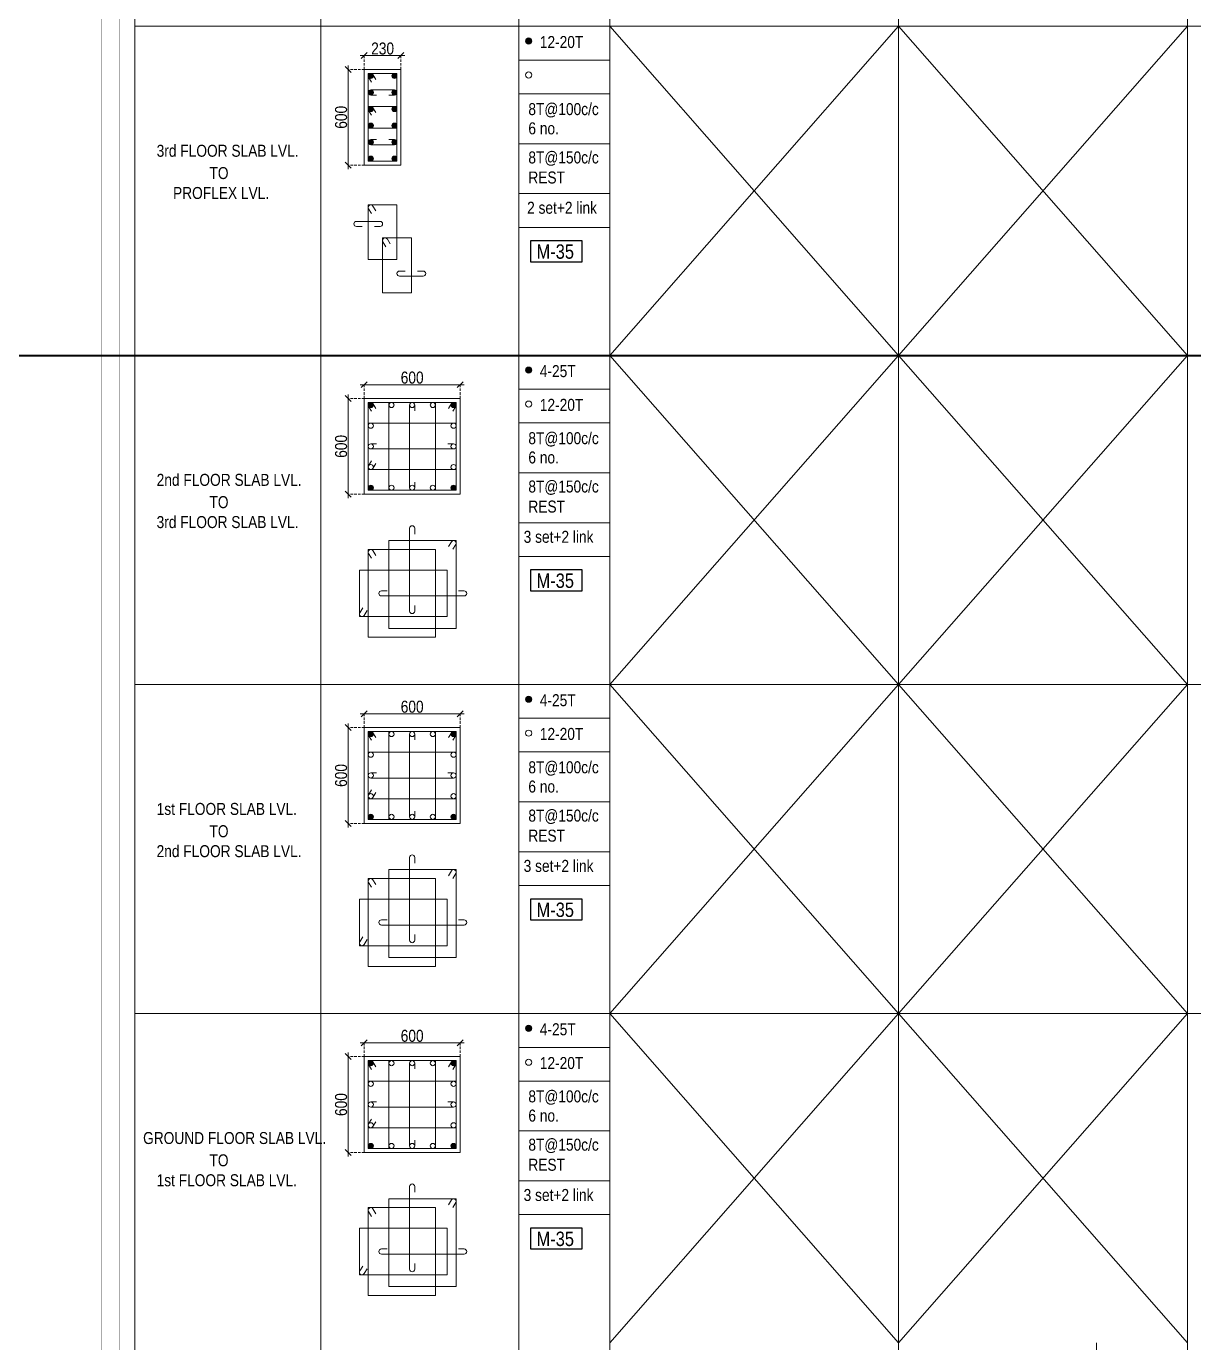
# Model space of a CAD drawing. Header units: millimetres. Extents: x 1112055 to 3390982, y -148532 to 766891.
# Drawn here: x 2683720 to 2712950, y 608223 to 641182 of the extents above; entities that cross this region are included whole.
import ezdxf
from ezdxf.enums import TextEntityAlignment as Align

# ---------------------------------------------------------------- set-up
doc = ezdxf.new("R2010")
doc.units = ezdxf.units.MM
doc.header["$PDMODE"] = 35
doc.header["$PDSIZE"] = -25
doc.linetypes.add('DASHED2', pattern=[0.375, 0.25, -0.125])
doc.linetypes.add('Hidden', pattern=[9.525, 6.35, -3.175])
for name, color, linetype, lineweight in [('B COL. SIZE DIM', 220, 'Continuous', 25), ('B COLSCH', 204, 'Continuous', 20), ('B COLUMN', 1, 'Hidden', 9), ('B STEEL', 34, 'Continuous', 15), ('B TITLE BLOCK', 250, 'Continuous', 0)]:
    doc.layers.add(name, color=color, linetype=linetype, lineweight=lineweight)
doc.layers.add('B TEXT', color=7, linetype='Continuous')
doc.styles.add('dim inside', font='romans.shx', dxfattribs={"width": 0.8, "height": 125})
doc.styles.add('SWINC', font='swissc.ttf')
doc.dimstyles.new('dim inside', dxfattribs={"dimtxt": 125, "dimasz": 100, "dimexe": 0, "dimexo": 0, "dimgap": 10, "dimtad": 0, "dimdec": 0, "dimzin": 0, "dimdsep": 46, "dimtxsty": 'dim inside', "dimblk": 'SMALL', "dimcen": 0.09, "dimadec": 0, "dimazin": 0, "dimtfac": 1, "dimtdec": 0, "dimtofl": 0, "dimtmove": 0, "dimatfit": 3, "dimfxl": 1, "dimtolj": 1, "dimtzin": 0, "dimarcsym": 2})

# ---------------------------------------------------------------- blocks, each defined once
blk = doc.blocks.new('_Oblique')
at = {"color": 0, "linetype": 'ByBlock', "lineweight": -2}
blk.add_line((-0.5, -0.5), (0.5, 0.5), dxfattribs=at)
blk = doc.blocks.new('*D5455')
at = {"layer": 'B COL. SIZE DIM', "color": 250, "lineweight": 9, "ltscale": 250, "transparency": 16777216}
blk.add_line((2692081, 615730), (2694681, 615730), dxfattribs=at)
at = {"layer": 'B COL. SIZE DIM', "color": 250, "linetype": 'DASHED2', "lineweight": 9, "ltscale": 250, "transparency": 16777216}
for p, q in [((2692181, 615385), (2692181, 615730)), ((2694581, 615385), (2694581, 615730))]:
    blk.add_line(p, q, dxfattribs=at)
at = {"layer": 'Defpoints', "color": 0, "lineweight": 40, "transparency": 16777216}
for p in [(2694581, 615730), (2692181, 615385), (2694581, 615385)]:
    blk.add_point(p, dxfattribs=at)
at = {"layer": 'B COL. SIZE DIM', "color": 250, "lineweight": 9, "transparency": 16777216, "xscale": 150, "yscale": 150, "zscale": 150, "rotation": 180}
blk.add_blockref('_Oblique', (2692181, 615730), dxfattribs=at)
at = {"layer": 'B COL. SIZE DIM', "color": 250, "lineweight": 9, "transparency": 16777216, "xscale": 150, "yscale": 150, "zscale": 150}
blk.add_blockref('_Oblique', (2694581, 615730), dxfattribs=at)
at = {"layer": 'B COL. SIZE DIM', "color": 6, "transparency": 16777216, "insert": (2693381, 615905), "char_height": 300, "attachment_point": 5, "style": 'SWINC'}
blk.add_mtext('\\A1;600', dxfattribs=at)
blk = doc.blocks.new('*D5456')
at = {"layer": 'B COL. SIZE DIM', "color": 250, "lineweight": 9, "ltscale": 250, "transparency": 16777216}
blk.add_line((2691777, 615485), (2691777, 612885), dxfattribs=at)
at = {"layer": 'B COL. SIZE DIM', "color": 250, "linetype": 'DASHED2', "lineweight": 9, "ltscale": 250, "transparency": 16777216}
for p, q in [((2692181, 615385), (2691777, 615385)), ((2692181, 612985), (2691777, 612985))]:
    blk.add_line(p, q, dxfattribs=at)
at = {"layer": 'Defpoints', "color": 0, "lineweight": 40, "transparency": 16777216}
for p in [(2692181, 615385), (2691777, 612985), (2692181, 612985)]:
    blk.add_point(p, dxfattribs=at)
at = {"layer": 'B COL. SIZE DIM', "color": 250, "lineweight": 9, "transparency": 16777216, "xscale": 150, "yscale": 150, "zscale": 150}
for p, rotation in [((2691777, 615385), 90), ((2691777, 612985), 270)]:
    blk.add_blockref('_Oblique', p, dxfattribs=dict(at, rotation=rotation))
at = {"layer": 'B COL. SIZE DIM', "color": 6, "transparency": 16777216, "insert": (2691602, 614185), "char_height": 300, "attachment_point": 5, "rotation": 90, "style": 'SWINC'}
blk.add_mtext('\\A1;600', dxfattribs=at)
blk = doc.blocks.new('*D5457')
at = {"layer": 'B COL. SIZE DIM', "color": 250, "lineweight": 9, "ltscale": 250, "transparency": 16777216}
blk.add_line((2692081, 623970), (2694681, 623970), dxfattribs=at)
at = {"layer": 'B COL. SIZE DIM', "color": 250, "linetype": 'DASHED2', "lineweight": 9, "ltscale": 250, "transparency": 16777216}
for p, q in [((2692181, 623625), (2692181, 623970)), ((2694581, 623625), (2694581, 623970))]:
    blk.add_line(p, q, dxfattribs=at)
at = {"layer": 'Defpoints', "color": 0, "lineweight": 40, "transparency": 16777216}
for p in [(2694581, 623970), (2692181, 623625), (2694581, 623625)]:
    blk.add_point(p, dxfattribs=at)
at = {"layer": 'B COL. SIZE DIM', "color": 250, "lineweight": 9, "transparency": 16777216, "xscale": 150, "yscale": 150, "zscale": 150, "rotation": 180}
blk.add_blockref('_Oblique', (2692181, 623970), dxfattribs=at)
at = {"layer": 'B COL. SIZE DIM', "color": 250, "lineweight": 9, "transparency": 16777216, "xscale": 150, "yscale": 150, "zscale": 150}
blk.add_blockref('_Oblique', (2694581, 623970), dxfattribs=at)
at = {"layer": 'B COL. SIZE DIM', "color": 6, "transparency": 16777216, "insert": (2693381, 624145), "char_height": 300, "attachment_point": 5, "style": 'SWINC'}
blk.add_mtext('\\A1;600', dxfattribs=at)
blk = doc.blocks.new('*D5458')
at = {"layer": 'B COL. SIZE DIM', "color": 250, "lineweight": 9, "ltscale": 250, "transparency": 16777216}
blk.add_line((2691777, 623725), (2691777, 621125), dxfattribs=at)
at = {"layer": 'B COL. SIZE DIM', "color": 250, "linetype": 'DASHED2', "lineweight": 9, "ltscale": 250, "transparency": 16777216}
for p, q in [((2692181, 623625), (2691777, 623625)), ((2692181, 621225), (2691777, 621225))]:
    blk.add_line(p, q, dxfattribs=at)
at = {"layer": 'Defpoints', "color": 0, "lineweight": 40, "transparency": 16777216}
for p in [(2692181, 623625), (2691777, 621225), (2692181, 621225)]:
    blk.add_point(p, dxfattribs=at)
at = {"layer": 'B COL. SIZE DIM', "color": 250, "lineweight": 9, "transparency": 16777216, "xscale": 150, "yscale": 150, "zscale": 150}
for p, rotation in [((2691777, 623625), 90), ((2691777, 621225), 270)]:
    blk.add_blockref('_Oblique', p, dxfattribs=dict(at, rotation=rotation))
at = {"layer": 'B COL. SIZE DIM', "color": 6, "transparency": 16777216, "insert": (2691602, 622425), "char_height": 300, "attachment_point": 5, "rotation": 90, "style": 'SWINC'}
blk.add_mtext('\\A1;600', dxfattribs=at)
blk = doc.blocks.new('*D5459')
at = {"layer": 'B COL. SIZE DIM', "color": 250, "lineweight": 9, "ltscale": 250, "transparency": 16777216}
blk.add_line((2692081, 632210), (2694681, 632210), dxfattribs=at)
at = {"layer": 'B COL. SIZE DIM', "color": 250, "linetype": 'DASHED2', "lineweight": 9, "ltscale": 250, "transparency": 16777216}
for p, q in [((2692181, 631865), (2692181, 632210)), ((2694581, 631865), (2694581, 632210))]:
    blk.add_line(p, q, dxfattribs=at)
at = {"layer": 'Defpoints', "color": 0, "lineweight": 40, "transparency": 16777216}
for p in [(2694581, 632210), (2692181, 631865), (2694581, 631865)]:
    blk.add_point(p, dxfattribs=at)
at = {"layer": 'B COL. SIZE DIM', "color": 250, "lineweight": 9, "transparency": 16777216, "xscale": 150, "yscale": 150, "zscale": 150, "rotation": 180}
blk.add_blockref('_Oblique', (2692181, 632210), dxfattribs=at)
at = {"layer": 'B COL. SIZE DIM', "color": 250, "lineweight": 9, "transparency": 16777216, "xscale": 150, "yscale": 150, "zscale": 150}
blk.add_blockref('_Oblique', (2694581, 632210), dxfattribs=at)
at = {"layer": 'B COL. SIZE DIM', "color": 6, "transparency": 16777216, "insert": (2693381, 632385), "char_height": 300, "attachment_point": 5, "style": 'SWINC'}
blk.add_mtext('\\A1;600', dxfattribs=at)
blk = doc.blocks.new('*D5460')
at = {"layer": 'B COL. SIZE DIM', "color": 250, "lineweight": 9, "ltscale": 250, "transparency": 16777216}
blk.add_line((2691777, 631965), (2691777, 629365), dxfattribs=at)
at = {"layer": 'B COL. SIZE DIM', "color": 250, "linetype": 'DASHED2', "lineweight": 9, "ltscale": 250, "transparency": 16777216}
for p, q in [((2692181, 631865), (2691777, 631865)), ((2692181, 629465), (2691777, 629465))]:
    blk.add_line(p, q, dxfattribs=at)
at = {"layer": 'Defpoints', "color": 0, "lineweight": 40, "transparency": 16777216}
for p in [(2692181, 631865), (2691777, 629465), (2692181, 629465)]:
    blk.add_point(p, dxfattribs=at)
at = {"layer": 'B COL. SIZE DIM', "color": 250, "lineweight": 9, "transparency": 16777216, "xscale": 150, "yscale": 150, "zscale": 150}
for p, rotation in [((2691777, 631865), 90), ((2691777, 629465), 270)]:
    blk.add_blockref('_Oblique', p, dxfattribs=dict(at, rotation=rotation))
at = {"layer": 'B COL. SIZE DIM', "color": 6, "transparency": 16777216, "insert": (2691602, 630665), "char_height": 300, "attachment_point": 5, "rotation": 90, "style": 'SWINC'}
blk.add_mtext('\\A1;600', dxfattribs=at)
blk = doc.blocks.new('*D5711')
at = {"layer": 'B COL. SIZE DIM', "color": 250, "lineweight": 9, "ltscale": 250, "transparency": 16777216}
blk.add_line((2692081, 640450), (2693201, 640450), dxfattribs=at)
at = {"layer": 'B COL. SIZE DIM', "color": 250, "linetype": 'DASHED2', "lineweight": 9, "ltscale": 250, "transparency": 16777216}
for p, q in [((2692181, 640105), (2692181, 640450)), ((2693101, 640105), (2693101, 640450))]:
    blk.add_line(p, q, dxfattribs=at)
at = {"layer": 'Defpoints', "color": 0, "lineweight": 40, "transparency": 16777216}
for p in [(2693101, 640450), (2692181, 640105), (2693101, 640105)]:
    blk.add_point(p, dxfattribs=at)
at = {"layer": 'B COL. SIZE DIM', "color": 250, "lineweight": 9, "transparency": 16777216, "xscale": 150, "yscale": 150, "zscale": 150, "rotation": 180}
blk.add_blockref('_Oblique', (2692181, 640450), dxfattribs=at)
at = {"layer": 'B COL. SIZE DIM', "color": 250, "lineweight": 9, "transparency": 16777216, "xscale": 150, "yscale": 150, "zscale": 150}
blk.add_blockref('_Oblique', (2693101, 640450), dxfattribs=at)
at = {"layer": 'B COL. SIZE DIM', "color": 6, "transparency": 16777216, "insert": (2692641, 640625), "char_height": 300, "attachment_point": 5, "style": 'SWINC'}
blk.add_mtext('\\A1;230', dxfattribs=at)
blk = doc.blocks.new('*D5712')
at = {"layer": 'B COL. SIZE DIM', "color": 250, "lineweight": 9, "ltscale": 250, "transparency": 16777216}
blk.add_line((2691777, 640205), (2691777, 637605), dxfattribs=at)
at = {"layer": 'B COL. SIZE DIM', "color": 250, "linetype": 'DASHED2', "lineweight": 9, "ltscale": 250, "transparency": 16777216}
for p, q in [((2692181, 640105), (2691777, 640105)), ((2692181, 637705), (2691777, 637705))]:
    blk.add_line(p, q, dxfattribs=at)
at = {"layer": 'Defpoints', "color": 0, "lineweight": 40, "transparency": 16777216}
for p in [(2692181, 640105), (2691777, 637705), (2692181, 637705)]:
    blk.add_point(p, dxfattribs=at)
at = {"layer": 'B COL. SIZE DIM', "color": 250, "lineweight": 9, "transparency": 16777216, "xscale": 150, "yscale": 150, "zscale": 150}
for p, rotation in [((2691777, 640105), 90), ((2691777, 637705), 270)]:
    blk.add_blockref('_Oblique', p, dxfattribs=dict(at, rotation=rotation))
at = {"layer": 'B COL. SIZE DIM', "color": 6, "transparency": 16777216, "insert": (2691602, 638905), "char_height": 300, "attachment_point": 5, "rotation": 90, "style": 'SWINC'}
blk.add_mtext('\\A1;600', dxfattribs=at)

msp = doc.modelspace()

# ---------------------------------------------------------------- hatches: boundary and pattern name
at = {"layer": 'B STEEL', "lineweight": 9, "ltscale": 0.5}
h = msp.add_hatch(color=34, dxfattribs=at)
edge = h.paths.add_edge_path()
edge.add_arc((2696299.3, 640814.1), 76.8, 0, 360)
h = msp.add_hatch(color=34, dxfattribs=at)
edge = h.paths.add_edge_path()
edge.add_arc((2692344.9, 639940.9), 64, 0, 360)
h = msp.add_hatch(color=34, dxfattribs=at)
edge = h.paths.add_edge_path()
edge.add_arc((2692936.9, 639940.9), 64, 0, 360)
h = msp.add_hatch(color=34, dxfattribs=at)
edge = h.paths.add_edge_path()
edge.add_arc((2692344.9, 639526.5), 64, 0, 360)
h = msp.add_hatch(color=3, dxfattribs=at)
edge = h.paths.add_edge_path()
edge.add_arc((2692936.9, 639526.5), 64, 0, 360)
h = msp.add_hatch(color=34, dxfattribs=at)
edge = h.paths.add_edge_path()
edge.add_arc((2692344.9, 639112.1), 64, 0, 360)
h = msp.add_hatch(color=3, dxfattribs=at)
edge = h.paths.add_edge_path()
edge.add_arc((2692936.9, 639112.1), 64, 0, 360)
h = msp.add_hatch(color=34, dxfattribs=at)
edge = h.paths.add_edge_path()
edge.add_arc((2692344.9, 638697.7), 64, 0, 360)
h = msp.add_hatch(color=3, dxfattribs=at)
edge = h.paths.add_edge_path()
edge.add_arc((2692936.9, 638697.7), 64, 0, 360)
h = msp.add_hatch(color=34, dxfattribs=at)
edge = h.paths.add_edge_path()
edge.add_arc((2692344.9, 638283.3), 64, 0, 360)
h = msp.add_hatch(color=3, dxfattribs=at)
edge = h.paths.add_edge_path()
edge.add_arc((2692936.9, 638283.3), 64, 0, 360)
h = msp.add_hatch(color=34, dxfattribs=at)
edge = h.paths.add_edge_path()
edge.add_arc((2692344.9, 637868.9), 64, 0, 360)
h = msp.add_hatch(color=34, dxfattribs=at)
edge = h.paths.add_edge_path()
edge.add_arc((2692936.9, 637868.9), 64, 0, 360)
h = msp.add_hatch(color=34, dxfattribs=at)
edge = h.paths.add_edge_path()
edge.add_arc((2696299.3, 632574.2), 76.8, 0, 360)
h = msp.add_hatch(color=34, dxfattribs=at)
edge = h.paths.add_edge_path()
edge.add_arc((2692344.9, 631701), 64, 0, 360)
h = msp.add_hatch(color=34, dxfattribs=at)
edge = h.paths.add_edge_path()
edge.add_arc((2694416.9, 631701), 64, 180, 540, ccw=False)
h = msp.add_hatch(color=34, dxfattribs=at)
edge = h.paths.add_edge_path()
edge.add_arc((2692344.9, 629629.1), 64, 0, 360, ccw=False)
h = msp.add_hatch(color=34, dxfattribs=at)
edge = h.paths.add_edge_path()
edge.add_arc((2694416.9, 629629.1), 64, -180, 180)
h = msp.add_hatch(color=34, dxfattribs=at)
edge = h.paths.add_edge_path()
edge.add_arc((2696299.3, 624334.4), 76.8, 0, 360)
h = msp.add_hatch(color=34, dxfattribs=at)
edge = h.paths.add_edge_path()
edge.add_arc((2692344.9, 623461.2), 64, 0, 360)
h = msp.add_hatch(color=34, dxfattribs=at)
edge = h.paths.add_edge_path()
edge.add_arc((2694416.9, 623461.2), 64, 180, 540, ccw=False)
h = msp.add_hatch(color=34, dxfattribs=at)
edge = h.paths.add_edge_path()
edge.add_arc((2692344.9, 621389.2), 64, 0, 360, ccw=False)
h = msp.add_hatch(color=34, dxfattribs=at)
edge = h.paths.add_edge_path()
edge.add_arc((2694416.9, 621389.2), 64, -180, 180)
h = msp.add_hatch(color=34, dxfattribs=at)
edge = h.paths.add_edge_path()
edge.add_arc((2696299.3, 616094.5), 76.8, 0, 360)
h = msp.add_hatch(color=34, dxfattribs=at)
edge = h.paths.add_edge_path()
edge.add_arc((2692344.9, 615221.3), 64, 0, 360)
h = msp.add_hatch(color=34, dxfattribs=at)
edge = h.paths.add_edge_path()
edge.add_arc((2694416.9, 615221.3), 64, 180, 540, ccw=False)
h = msp.add_hatch(color=34, dxfattribs=at)
edge = h.paths.add_edge_path()
edge.add_arc((2692344.9, 613149.4), 64, 0, 360, ccw=False)
h = msp.add_hatch(color=34, dxfattribs=at)
edge = h.paths.add_edge_path()
edge.add_arc((2694416.9, 613149.4), 64, -180, 180)

# ---------------------------------------------------------------- linework, layer by layer
at = {"color": 1, "lineweight": 40}
msp.add_line((2487307.1, 632942.5), (2815548.4, 632942.5), dxfattribs=at)
at = {"layer": 'B COLSCH', "color": 250, "lineweight": 0}
for p, q in [((2686433.2, 650677.2), (2686433.2, 574628.3)), ((2691093.8, 649422.2), (2691093.8, 574628.3)), ((2696053, 649422.2), (2696053, 583503.5)), ((2698327.4, 649422.2), (2698327.4, 574628.3)), ((2705560.9, 649422.2), (2705560.9, 574628.3)), ((2712794.5, 649422.2), (2712794.5, 574628.3)), ((2686433.2, 641182.4), (2815548.4, 641182.4)), ((2698327.4, 632942.5), (2705560.9, 641182.4)), ((2705560.9, 632942.5), (2698327.4, 641182.4)), ((2705560.9, 632942.5), (2712794.5, 641182.4)), ((2712794.5, 632942.5), (2705560.9, 641182.4)), ((2696053, 640337.4), (2698327.4, 640337.4)), ((2696053, 639492.4), (2698327.4, 639492.4)), ((2696053, 638242.6), (2698327.4, 638242.6)), ((2696053, 636992.8), (2698327.4, 636992.8)), ((2696053, 636147.8), (2698327.4, 636147.8)), ((2686433.2, 632942.5), (2815548.4, 632942.5)), ((2698327.4, 624702.7), (2705560.9, 632942.5)), ((2705560.9, 624702.7), (2698327.4, 632942.5)), ((2696053, 632097.5), (2698327.4, 632097.5)), ((2696053, 631252.5), (2698327.4, 631252.5)), ((2696053, 630002.8), (2698327.4, 630002.8)), ((2696053, 628753), (2698327.4, 628753)), ((2696053, 627908), (2698327.4, 627908)), ((2686433.2, 624702.7), (2815548.4, 624702.7)), ((2696053, 623857.7), (2698327.4, 623857.7)), ((2696053, 623012.7), (2698327.4, 623012.7)), ((2696053, 621762.9), (2698327.4, 621762.9)), ((2696053, 620513.1), (2698327.4, 620513.1)), ((2696053, 619668.2), (2698327.4, 619668.2)), ((2686433.2, 616462.8), (2815548.4, 616462.8)), ((2696053, 615617.8), (2698327.4, 615617.8)), ((2696053, 614772.8), (2698327.4, 614772.8)), ((2696053, 613523.1), (2698327.4, 613523.1)), ((2696053, 612273.3), (2698327.4, 612273.3)), ((2696053, 611428.3), (2698327.4, 611428.3)), ((2710520.1, 608223), (2710520.1, 583503.5))]:
    msp.add_line(p, q, dxfattribs=at)
for points in [[(2712794.5, 608223), (2712794.5, 608223), (2705560.9, 616462.8), (2712794.5, 624702.7), (2705560.9, 632942.5)], [(2705560.9, 608223), (2705560.9, 608223), (2712794.5, 616462.8), (2705560.9, 624702.7), (2712794.5, 632942.5)], [(2705560.9, 608223), (2705560.9, 608223), (2698327.4, 616462.8), (2705560.9, 624702.7)], [(2698327.4, 608223), (2698327.4, 608223), (2705560.9, 616462.8), (2698327.4, 624702.7)]]:
    msp.add_lwpolyline(points, dxfattribs=at)
at = {"layer": 'B COLUMN', "color": 1, "linetype": 'ByBlock', "lineweight": 20}
for points in [[(2692180.9, 637704.9), (2693100.9, 637704.9), (2693100.9, 640104.9), (2692180.9, 640104.9)], [(2692180.9, 629465.1), (2694580.9, 629465.1), (2694580.9, 631865.1), (2692180.9, 631865.1)], [(2692180.9, 621225.2), (2694580.9, 621225.2), (2694580.9, 623625.2), (2692180.9, 623625.2)], [(2692180.9, 612985.4), (2694580.9, 612985.4), (2694580.9, 615385.4), (2692180.9, 615385.4)]]:
    msp.add_lwpolyline(points, close=True, dxfattribs=at)
at = {"layer": 'B STEEL', "color": 34, "lineweight": 9, "ltscale": 0.5}
for points in [[(2692280.9, 638633.7), (2693000.9, 638633.7), (2693000.9, 640004.9), (2692280.9, 640004.9)], [(2692280.9, 639176.1), (2693000.9, 639176.1), (2693000.9, 637804.9), (2692280.9, 637804.9)], [(2692280.9, 635341.9), (2693000.9, 635341.9), (2693000.9, 636713.1), (2692280.9, 636713.1)], [(2692640.9, 635884.4), (2693360.9, 635884.4), (2693360.9, 634513.1), (2692640.9, 634513.1)], [(2693962.9, 631765.1), (2693962.9, 629565.1), (2692280.9, 629565.1), (2692280.9, 631765.1)], [(2694480.9, 631765.1), (2694480.9, 629565.1), (2692798.9, 629565.1), (2692798.9, 631765.1)], [(2692280.9, 630083), (2694480.9, 630083), (2694480.9, 631247.1), (2692280.9, 631247.1)], [(2694480.9, 628307.3), (2694480.9, 626107.3), (2692798.9, 626107.3), (2692798.9, 628307.3)], [(2693962.9, 628084.2), (2693962.9, 625884.2), (2692280.9, 625884.2), (2692280.9, 628084.2)], [(2692059.6, 626402.2), (2694259.6, 626402.2), (2694259.6, 627566.2), (2692059.6, 627566.2)], [(2693962.9, 623525.2), (2693962.9, 621325.2), (2692280.9, 621325.2), (2692280.9, 623525.2)], [(2694480.9, 623525.2), (2694480.9, 621325.2), (2692798.9, 621325.2), (2692798.9, 623525.2)], [(2692280.9, 621843.2), (2694480.9, 621843.2), (2694480.9, 623007.2), (2692280.9, 623007.2)], [(2694480.9, 620067.4), (2694480.9, 617867.4), (2692798.9, 617867.4), (2692798.9, 620067.4)], [(2693962.9, 619844.4), (2693962.9, 617644.4), (2692280.9, 617644.4), (2692280.9, 619844.4)], [(2692059.6, 618162.3), (2694259.6, 618162.3), (2694259.6, 619326.4), (2692059.6, 619326.4)], [(2693962.9, 615285.4), (2693962.9, 613085.4), (2692280.9, 613085.4), (2692280.9, 615285.4)], [(2694480.9, 615285.4), (2694480.9, 613085.4), (2692798.9, 613085.4), (2692798.9, 615285.4)], [(2692280.9, 613603.4), (2694480.9, 613603.4), (2694480.9, 614767.4), (2692280.9, 614767.4)], [(2694480.9, 611827.6), (2694480.9, 609627.6), (2692798.9, 609627.6), (2692798.9, 611827.6)], [(2693962.9, 611604.5), (2693962.9, 609404.5), (2692280.9, 609404.5), (2692280.9, 611604.5)], [(2692059.6, 609922.5), (2694259.6, 609922.5), (2694259.6, 611086.5), (2692059.6, 611086.5)]]:
    msp.add_lwpolyline(points, close=True, dxfattribs=at)
for points in [[(2692365.2, 639785.8), (2692290.4, 639907.3, -1), (2692399.4, 639974.4), (2692474.2, 639853)], [(2692487.6, 639462.5), (2692344.9, 639462.5, -1), (2692344.9, 639590.5), (2692936.9, 639590.5, -1), (2692936.9, 639462.5), (2692794.2, 639462.5)], [(2692365.2, 638957.1), (2692290.4, 639078.5, -1), (2692399.4, 639145.6), (2692474.2, 639024.2)], [(2692487.6, 638347.3), (2692344.9, 638347.3, 1), (2692344.9, 638219.3), (2692936.9, 638219.3, 1), (2692936.9, 638347.3), (2692794.2, 638347.3)], [(2692365.2, 636494.1), (2692290.4, 636615.6, -1), (2692399.4, 636682.7), (2692474.2, 636561.2)], [(2692127.6, 636170.7), (2691984.9, 636170.7, -1), (2691984.9, 636298.8), (2692576.9, 636298.8, -1), (2692576.9, 636170.7), (2692434.2, 636170.7)], [(2692725.2, 635665.3), (2692650.4, 635786.8, -1), (2692759.4, 635853.9), (2692834.2, 635732.4)], [(2693207.6, 635055.6), (2693064.9, 635055.6, 1), (2693064.9, 634927.5), (2693656.9, 634927.5, 1), (2693656.9, 635055.6), (2693514.2, 635055.6)], [(2692365.2, 631546), (2692290.4, 631667.5, -1), (2692399.4, 631734.6), (2692474.2, 631613.1)], [(2693444.9, 629771.7), (2693444.9, 629629.1, -1), (2693316.9, 629629.1), (2693316.9, 631701, -1), (2693444.9, 631701), (2693444.9, 631558.4)], [(2694396.6, 631546), (2694471.4, 631667.5, 1), (2694362.3, 631734.6), (2694287.6, 631613.1)], [(2694274.2, 630729.1), (2694416.9, 630729.1, -1), (2694416.9, 630601), (2692344.9, 630601, -1), (2692344.9, 630729.1), (2692487.6, 630729.1)], [(2692365.2, 630302.1), (2692290.4, 630180.6, 1), (2692399.4, 630113.5), (2692474.2, 630235)], [(2693444.9, 626684.2), (2693444.9, 626541.6, -1), (2693316.9, 626541.6), (2693316.9, 628613.5, -1), (2693444.9, 628613.5), (2693444.9, 628470.9)], [(2694396.6, 628088.2), (2694471.4, 628209.7, 1), (2694362.3, 628276.8), (2694287.6, 628155.3)], [(2692365.2, 627865.1), (2692290.4, 627986.6, -1), (2692399.4, 628053.7), (2692474.2, 627932.3)], [(2694539.8, 627048.2), (2694682.4, 627048.2, -1), (2694682.4, 626920.2), (2692610.5, 626920.2, -1), (2692610.5, 627048.2), (2692753.1, 627048.2)], [(2692143.9, 626621.2), (2692069.1, 626499.8, 1), (2692178.1, 626432.7), (2692252.9, 626554.1)], [(2692365.2, 623306.2), (2692290.4, 623427.6, -1), (2692399.4, 623494.7), (2692474.2, 623373.3)], [(2693444.9, 621531.9), (2693444.9, 621389.2, -1), (2693316.9, 621389.2), (2693316.9, 623461.2, -1), (2693444.9, 623461.2), (2693444.9, 623318.5)], [(2694396.6, 623306.2), (2694471.4, 623427.6, 1), (2694362.3, 623494.7), (2694287.6, 623373.3)], [(2694274.2, 622489.2), (2694416.9, 622489.2, -1), (2694416.9, 622361.2), (2692344.9, 622361.2, -1), (2692344.9, 622489.2), (2692487.6, 622489.2)], [(2692365.2, 622062.3), (2692290.4, 621940.8, 1), (2692399.4, 621873.7), (2692474.2, 621995.1)], [(2693444.9, 618444.4), (2693444.9, 618301.7, -1), (2693316.9, 618301.7), (2693316.9, 620373.7, -1), (2693444.9, 620373.7), (2693444.9, 620231.1)], [(2694396.6, 619848.4), (2694471.4, 619969.9, 1), (2694362.3, 620037), (2694287.6, 619915.5)], [(2692365.2, 619625.3), (2692290.4, 619746.8, -1), (2692399.4, 619813.9), (2692474.2, 619692.4)], [(2694539.8, 618808.4), (2694682.4, 618808.4, -1), (2694682.4, 618680.3), (2692610.5, 618680.3, -1), (2692610.5, 618808.4), (2692753.1, 618808.4)], [(2692143.9, 618381.4), (2692069.1, 618259.9, 1), (2692178.1, 618192.8), (2692252.9, 618314.3)], [(2692365.2, 615066.3), (2692290.4, 615187.8, -1), (2692399.4, 615254.9), (2692474.2, 615133.4)], [(2693444.9, 613292), (2693444.9, 613149.4, -1), (2693316.9, 613149.4), (2693316.9, 615221.3, -1), (2693444.9, 615221.3), (2693444.9, 615078.7)], [(2694396.6, 615066.3), (2694471.4, 615187.8, 1), (2694362.3, 615254.9), (2694287.6, 615133.4)], [(2694274.2, 614249.4), (2694416.9, 614249.4, -1), (2694416.9, 614121.3), (2692344.9, 614121.3, -1), (2692344.9, 614249.4), (2692487.6, 614249.4)], [(2692365.2, 613822.4), (2692290.4, 613700.9, 1), (2692399.4, 613633.8), (2692474.2, 613755.3)], [(2693444.9, 610204.5), (2693444.9, 610061.9, -1), (2693316.9, 610061.9), (2693316.9, 612133.9, -1), (2693444.9, 612133.9), (2693444.9, 611991.2)], [(2694396.6, 611608.5), (2694471.4, 611730, 1), (2694362.3, 611797.1), (2694287.6, 611675.6)], [(2692365.2, 611385.5), (2692290.4, 611506.9, -1), (2692399.4, 611574.1), (2692474.2, 611452.6)], [(2694539.8, 610568.5), (2694682.4, 610568.5, -1), (2694682.4, 610440.5), (2692610.5, 610440.5, -1), (2692610.5, 610568.5), (2692753.1, 610568.5)], [(2692143.9, 610141.6), (2692069.1, 610020.1, 1), (2692178.1, 609953), (2692252.9, 610074.5)]]:
    msp.add_lwpolyline(points, format="xyb", dxfattribs=at)
for centre, radius in [((2696299.3, 640814.1), 76.8), ((2692344.9, 639940.9), 64), ((2692936.9, 639940.9), 64), ((2696299.3, 639963.8), 76.8), ((2692344.9, 639526.5), 64), ((2692344.9, 639112.1), 64), ((2692344.9, 638697.7), 64), ((2692344.9, 638283.3), 64), ((2692344.9, 637868.9), 64), ((2692936.9, 637868.9), 64), ((2696299.3, 632574.2), 76.8), ((2692344.9, 631701), 64), ((2692862.9, 631701), 64), ((2693380.9, 631701), 64), ((2693898.9, 631701), 64), ((2694416.9, 631701), 64), ((2696299.3, 631723.9), 76.8), ((2692344.9, 631183), 64), ((2694416.9, 631183), 64), ((2692344.9, 630665.1), 64), ((2694416.9, 630665.1), 64), ((2692344.9, 630147.1), 64), ((2694416.9, 630147.1), 64), ((2692344.9, 629629.1), 64), ((2692862.9, 629629.1), 64), ((2693380.9, 629629.1), 64), ((2693898.9, 629629.1), 64), ((2694416.9, 629629.1), 64), ((2696299.3, 624334.4), 76.8), ((2692344.9, 623461.2), 64), ((2692862.9, 623461.2), 64), ((2693380.9, 623461.2), 64), ((2693898.9, 623461.2), 64), ((2694416.9, 623461.2), 64), ((2696299.3, 623484.1), 76.8), ((2692344.9, 622943.2), 64), ((2694416.9, 622943.2), 64), ((2692344.9, 622425.2), 64), ((2694416.9, 622425.2), 64), ((2692344.9, 621907.2), 64), ((2694416.9, 621907.2), 64), ((2692344.9, 621389.2), 64), ((2692862.9, 621389.2), 64), ((2693380.9, 621389.2), 64), ((2693898.9, 621389.2), 64), ((2694416.9, 621389.2), 64), ((2696299.3, 616094.5), 76.8), ((2692344.9, 615221.3), 64), ((2692862.9, 615221.3), 64), ((2693380.9, 615221.3), 64), ((2693898.9, 615221.3), 64), ((2694416.9, 615221.3), 64), ((2696299.3, 615244.3), 76.8), ((2692344.9, 614703.4), 64), ((2694416.9, 614703.4), 64), ((2692344.9, 614185.4), 64), ((2694416.9, 614185.4), 64), ((2692344.9, 613667.4), 64), ((2694416.9, 613667.4), 64), ((2692344.9, 613149.4), 64), ((2692862.9, 613149.4), 64), ((2693380.9, 613149.4), 64), ((2693898.9, 613149.4), 64), ((2694416.9, 613149.4), 64)]:
    msp.add_circle(centre, radius, dxfattribs=at)
at = {"layer": 'B STEEL', "color": 3, "lineweight": 9, "ltscale": 0.5}
for centre in [(2692936.9, 639526.5), (2692936.9, 639112.1), (2692936.9, 638697.7), (2692936.9, 638283.3)]:
    msp.add_circle(centre, 64, dxfattribs=at)
at = {"layer": 'B TEXT', "color": 1}
for points in [[(2696356.6, 635818.8), (2697631.2, 635818.8), (2697631.2, 635280.8), (2696356.6, 635280.8)], [(2696356.6, 627579), (2697631.2, 627579), (2697631.2, 627041), (2696356.6, 627041)], [(2696356.6, 619339.1), (2697631.2, 619339.1), (2697631.2, 618801.1), (2696356.6, 618801.1)], [(2696356.6, 611099.3), (2697631.2, 611099.3), (2697631.2, 610561.3), (2696356.6, 610561.3)]]:
    msp.add_lwpolyline(points, close=True, dxfattribs=at)
at = {"layer": 'B TITLE BLOCK', "color": 1, "const_width": 10.1}
msp.add_lwpolyline([(2685611, 653192.3), (2685611, 555757.1), (2829761.4, 555757.1), (2829761.4, 653192.3)], close=True, dxfattribs=at)
at = {"layer": 'B TITLE BLOCK', "color": 250, "lineweight": 0, "const_width": 10.1}
msp.add_lwpolyline([(2686059.5, 652743.9), (2686059.5, 556205.5), (2829312.9, 556205.5), (2829312.9, 652743.9)], close=True, dxfattribs=at)

# ---------------------------------------------------------------- texts
at = {"layer": 'B TEXT', "style": 'SWINC'}
for s, p in [('12-20T', (2696577.8, 640639.5)), ('8T@100c/c', (2696290.8, 638959.7)), ('6 no.', (2696290.8, 638477.9)), ('8T@150c/c', (2696290.8, 637749.8)), ('REST', (2696290.8, 637247.4)), ('2 set+2 link', (2696259.3, 636490.3)), ('4-25T', (2696577.8, 632399.7)), ('12-20T', (2696577.8, 631554.7)), ('8T@100c/c', (2696290.8, 630719.8)), ('6 no.', (2696290.8, 630238)), ('8T@150c/c', (2696290.8, 629509.9)), ('REST', (2696290.8, 629007.5)), ('3 set+2 link', (2696172.5, 628250.5)), ('4-25T', (2696577.8, 624159.8)), ('12-20T', (2696577.8, 623314.8)), ('8T@100c/c', (2696290.8, 622480)), ('6 no.', (2696290.8, 621998.2)), ('8T@150c/c', (2696290.8, 621270.1)), ('REST', (2696290.8, 620767.7)), ('3 set+2 link', (2696172.5, 620010.7)), ('4-25T', (2696577.8, 615920)), ('12-20T', (2696577.8, 615075)), ('8T@100c/c', (2696290.8, 614240.1)), ('6 no.', (2696290.8, 613758.4)), ('8T@150c/c', (2696290.8, 613030.2)), ('REST', (2696290.8, 612527.9)), ('3 set+2 link', (2696172.5, 611770.8))]:
    msp.add_text(s, height=300, dxfattribs=at).set_placement(p)
at = {"layer": 'B TEXT', "color": 1, "style": 'SWINC'}
for s, height, p in [('3rd FLOOR SLAB LVL.', 300, (2686983.4, 637826.8)), ('TO', 300, (2688305.1, 637268.7)), ('PROFLEX LVL.', 300, (2687393.5, 636769.5)), ('M-35', 360, (2696494, 635254.3)), ('2nd FLOOR SLAB LVL.', 300, (2686983.4, 629586.9)), ('TO', 300, (2688305.1, 629028.9)), ('3rd FLOOR SLAB LVL.', 300, (2686981.4, 628529.6)), ('M-35', 360, (2696494, 627014.4)), ('1st FLOOR SLAB LVL.', 300, (2686983.4, 621347.1)), ('TO', 300, (2688305.1, 620789)), ('2nd FLOOR SLAB LVL.', 300, (2686981.4, 620289.8)), ('M-35', 360, (2696494, 618774.6)), ('GROUND FLOOR SLAB LVL.', 300, (2686643.3, 613107.2)), ('TO', 300, (2688305.1, 612549.2)), ('1st FLOOR SLAB LVL.', 300, (2686981.4, 612049.9)), ('M-35', 360, (2696494, 610534.8))]:
    msp.add_text(s, height=height, dxfattribs=at).set_placement(p, align=Align.BOTTOM_LEFT)

# ---------------------------------------------------------------- dimensions: what is measured, and where the dimension line sits
at = {"layer": 'B COL. SIZE DIM', "color": 250, "ltscale": 250}
for base, p1, p2, picture, middle in [((2693100.9, 640449.8), (2692180.9, 640104.9), (2693100.9, 640104.9), '*D5711', (2692640.9, 640624.8)), ((2694580.9, 632210), (2692180.9, 631865.1), (2694580.9, 631865.1), '*D5459', (2693380.9, 632385)), ((2694580.9, 623970.2), (2692180.9, 623625.2), (2694580.9, 623625.2), '*D5457', (2693380.9, 624145.2)), ((2694580.9, 615730.3), (2692180.9, 615385.4), (2694580.9, 615385.4), '*D5455', (2693380.9, 615905.3))]:
    dim = msp.add_linear_dim(base=base, p1=p1, p2=p2, dimstyle='dim inside', override={"dimtxt": 300, "dimasz": 150, "dimgap": 25, "dimtad": 3, "dimlfac": 0.25, "dimtxsty": 'SWINC', "dimblk1": 'Oblique', "dimblk2": 'Oblique', "dimsah": 1, "dimdle": 100, "dimclrd": 250, "dimclre": 250, "dimclrt": 6, "dimfxl": 1000, "dimlwd": 9, "dimlwe": 9}, dxfattribs=at)
    dim.commit()
    dim.dimension.update_dxf_attribs({"geometry": picture, "text_midpoint": middle})
for base, p1, p2, picture, middle in [((2691777, 637704.9), (2692180.9, 640104.9), (2692180.9, 637704.9), '*D5712', (2691602, 638904.9)), ((2691777, 629465.1), (2692180.9, 631865.1), (2692180.9, 629465.1), '*D5460', (2691602, 630665.1)), ((2691777, 621225.2), (2692180.9, 623625.2), (2692180.9, 621225.2), '*D5458', (2691602, 622425.2)), ((2691777, 612985.4), (2692180.9, 615385.4), (2692180.9, 612985.4), '*D5456', (2691602, 614185.4))]:
    dim = msp.add_linear_dim(base=base, p1=p1, p2=p2, angle=90, dimstyle='dim inside', override={"dimtxt": 300, "dimasz": 150, "dimgap": 25, "dimtad": 3, "dimlfac": 0.25, "dimtxsty": 'SWINC', "dimblk1": 'Oblique', "dimblk2": 'Oblique', "dimsah": 1, "dimdle": 100, "dimclrd": 250, "dimclre": 250, "dimclrt": 6, "dimfxl": 1000, "dimlwd": 9, "dimlwe": 9}, dxfattribs=at)
    dim.commit()
    dim.dimension.update_dxf_attribs({"geometry": picture, "text_midpoint": middle})

doc.saveas('drawing.dxf')
